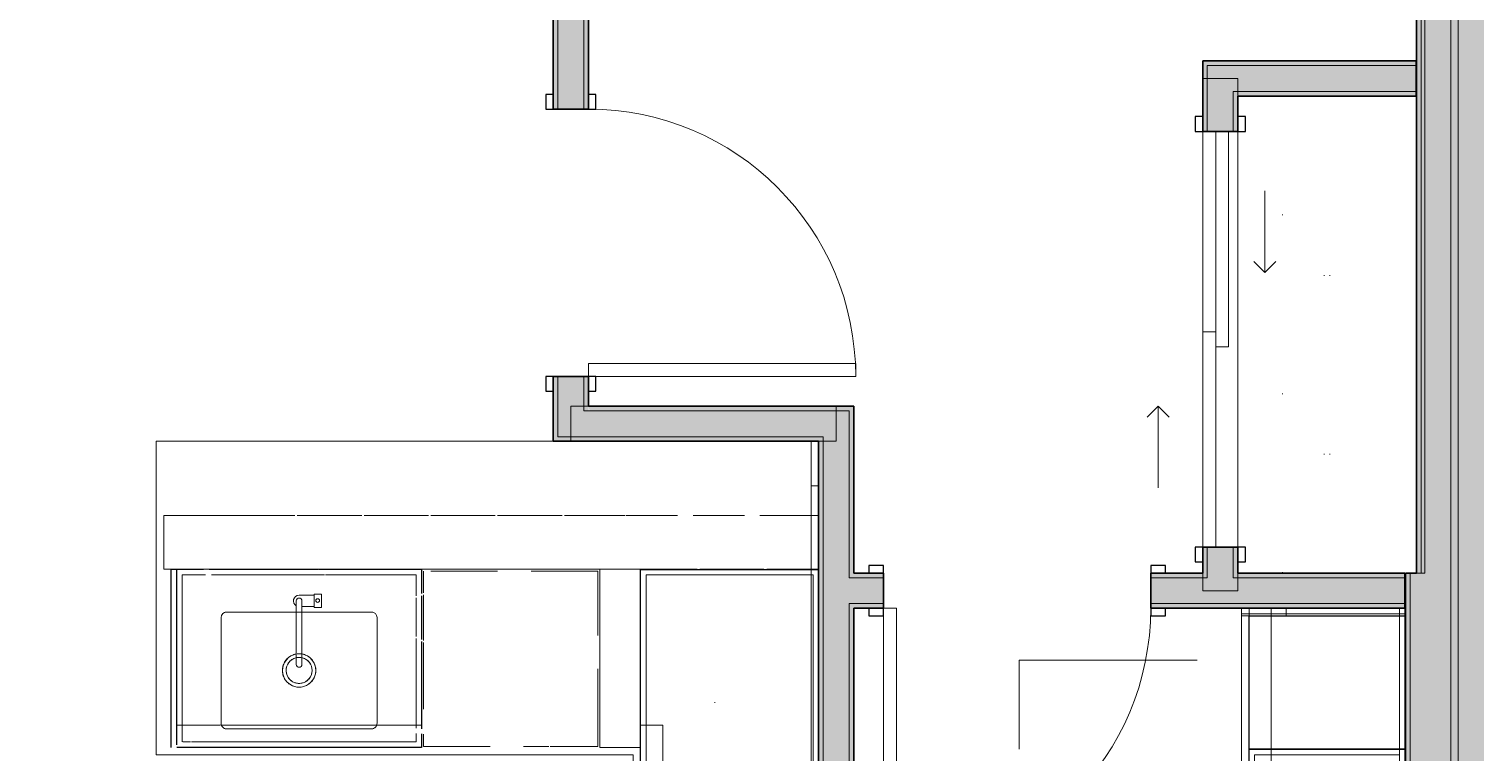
# Model space of a CAD drawing. Header units: inches. Extents: x 6 to 8416, y -388 to 6104.
# Drawn here: x 6729.9 to 6924.8, y 1674.6 to 1772 of the extents above; entities that cross this region are included whole.
import ezdxf

# ---------------------------------------------------------------- set-up
doc = ezdxf.new("R2010")
doc.units = ezdxf.units.IN
doc.header["$MEASUREMENT"] = 0
for name, pattern in [('Dash 1_16_', [48, 24, -24]), ('Dot 1_16_', [24, 0, -24]), ('Hidden 1_16_', [36, 24, -12]), ('Hidden 1_8_', [9, 6, -3]), ('Hidden 3_16_', [13.5, 9, -4.5])]:
    doc.linetypes.add(name, pattern=pattern)
for name, color, linetype, lineweight in [('A-DOOR', 31, 'Continuous', 18), ('A-DOOR-FRAM', 31, 'Continuous', 25), ('A-GENM', 13, 'Continuous', 18), ('A-ROOM', 32, 'Continuous', 13), ('A-WALL', 113, 'Continuous', 25), ('A-WALL-PATT', 111, 'Continuous', 35), ('I-WALL', 2, 'Continuous', 25), ('P-SANR-FIXT', 6, 'Continuous', 18), ('Q-CASE', 31, 'Continuous', 18), ('Q-SPCQ', 91, 'Continuous', 18), ('Q-SPCQ-HDLN', 91, 'Hidden 3_16_', 9)]:
    doc.layers.add(name, color=color, linetype=linetype, lineweight=lineweight)

# ---------------------------------------------------------------- blocks, each defined once
blk = doc.blocks.new('GM BA Vanity-Single - Single Door _ Drawer-Lav Cab _ Apron-ICC ADA-AM - 18_ Drawer_24_ Lav Cab - Parallel-1978861-LEVEL 3 - PLAN Copy 1 Copy 1')
at = {"layer": 'A-GENM'}
for p, q in [((0.75, 0), (0, 0)), ((0, 0), (0, -16)), ((0, -0.75), (0, 0)), ((0, 0), (0.75, 0)), ((43.25, 0), (0, 0)), ((0, 0), (0, -0.75)), ((0, -0.75), (0, 0)), ((0, 0), (0.75, 0)), ((0.75, 0), (0, 0)), ((0, 0), (0, -0.75)), ((0, 0), (0.75, 0)), ((0, -0.75), (0, 0)), ((0, -16), (0, -0.75)), ((0, -0.75), (43.25, -0.75)), ((0.75, -0.75), (0, -0.75)), ((0, -0.75), (0, -16)), ((0, -16), (0, -0.75)), ((0.75, -16), (0.75, 0)), ((0.75, 0), (0.75, -0.75)), ((0.75, 0), (43.25, 0)), ((43.25, 0), (0.75, 0)), ((0.75, 0), (43.25, 0)), ((0.75, -0.75), (0.75, -16)), ((43.25, -0.75), (0.75, -0.75)), ((43.25, -0.75), (43.25, 0)), ((43.25, 0), (43.25, -0.75)), ((43.25, -0.75), (43.25, 0)), ((43.25, 0), (43.25, -0.75)), ((43.25, -22), (43.25, -0.75)), ((43.25, -0.75), (43.25, -1.65)), ((43.25, -2.6), (43.25, -22)), ((21.78, -4.81), (30.25, -4.81)), ((21.78, -19), (21.78, -4.81)), ((30.25, -4.81), (21.78, -4.81)), ((21.78, -4.81), (21.78, -19)), ((30.25, -4.81), (30.47, -4.81)), ((30.47, -4.81), (30.25, -4.81)), ((30.47, -4.81), (30.89, -4.81)), ((30.89, -4.81), (30.47, -4.81)), ((31.03, -4.81), (31.5, -4.81)), ((31.5, -4.81), (31.03, -4.81)), ((31.5, -4.81), (31.75, -4.81)), ((31.75, -4.81), (31.5, -4.81)), ((31.75, -4.81), (40.22, -4.81)), ((40.22, -4.81), (31.75, -4.81)), ((40.22, -4.81), (40.22, -19)), ((40.22, -19), (40.22, -4.81)), ((0, -16), (0, -22)), ((0, -22), (0, -16)), ((0, -16), (0, -22)), ((0, -22), (0, -16)), ((0.75, -22), (0.75, -16)), ((0.75, -16), (0.75, -22)), ((40.22, -19), (21.78, -19)), ((21.78, -19), (40.22, -19)), ((0, -22), (0.75, -22)), ((0.75, -22), (0, -22)), ((0, -22), (0.75, -22)), ((0.75, -22), (0, -22)), ((0.75, -22), (1, -22)), ((1, -22), (0.75, -22)), ((1, -22), (43.25, -22)), ((43.25, -22), (1, -22))]:
    blk.add_line(p, q, dxfattribs=at)
blk = doc.blocks.new('GM Outlet Zone-AM - GM Outlet Zone-AM-V570-LEVEL 3 - PLAN Copy 1 Copy 1')
at = {"layer": 'A-GENM', "linetype": 'Dash 1_16_', "lineweight": 9}
for p, q in [((-3, 0), (3, 0)), ((3, 0), (-3, 0)), ((-3, -0.75), (-3, 0)), ((-3, 0), (-3, -1)), ((-3, -1), (-3, -0.75)), ((-3, -1), (3, -1)), ((3, -1), (-3, -1)), ((3, 0), (3, -0.75)), ((3, 0), (3, -1)), ((3, -0.75), (3, -1))]:
    blk.add_line(p, q, dxfattribs=at)
blk = doc.blocks.new('CW BA Var LW - Double Doors _ Apron - AM - W x H x 21_ D - 5 1_2_ Apron-2223298-LEVEL 3 - PLAN Copy 1 Copy 1')
at = {"layer": 'Q-CASE', "lineweight": 9}
for p, q in [((-5.26, 0), (-5.26, -0.75)), ((-5.26, -0.75), (-5.26, 0)), ((-5.26, 0), (18.74, 0)), ((18.74, 0), (-5.26, 0)), ((-5.26, 0), (-5.26, -0.75)), ((-5.26, -0.75), (-5.26, 0)), ((-5.26, 0), (18.74, 0)), ((18.74, 0), (-5.26, 0)), ((-5.26, -0.75), (-5.26, -21)), ((-5.26, -21), (-5.26, -0.75)), ((-5.26, -0.75), (-5.26, -18)), ((-5.26, -18), (-5.26, -0.75)), ((-4.51, -0.75), (17.99, -0.75)), ((-4.51, -20.25), (-4.51, -0.75)), ((17.99, -0.75), (-4.51, -0.75)), ((-4.51, -0.75), (-4.51, -20.25)), ((17.99, -0.75), (17.99, -20.25)), ((17.99, -20.25), (17.99, -0.75)), ((18.74, -0.06), (18.74, -0.75)), ((18.74, -0.75), (18.74, -0.06)), ((18.74, -0.06), (18.74, -0.75)), ((18.74, -0.75), (18.74, -0.06)), ((18.74, -0.75), (18.74, -1.65)), ((18.74, -1.56), (18.74, -0.75)), ((18.74, -0.75), (18.74, -1.56)), ((18.74, -1.56), (18.74, -0.75)), ((18.74, -2.6), (18.74, -21)), ((18.74, -21), (18.74, -2.69)), ((18.74, -2.69), (18.74, -18)), ((18.74, -18), (18.74, -2.69)), ((-2.71, -18), (-5.15, -18)), ((-2.71, -18), (-5.15, -18)), ((-2.48, -18), (-2.71, -18)), ((-2.48, -18), (-2.71, -18)), ((-2.25, -18), (-2.46, -18)), ((-2.25, -18), (-2.46, -18)), ((-1.57, -18), (-2.2, -18)), ((-1.57, -18), (-2.2, -18)), ((-0.47, -18), (-1.49, -18)), ((-0.47, -18), (-1.49, -18)), ((0.99, -18), (-0.37, -18)), ((0.99, -18), (-0.37, -18)), ((2.74, -18), (1.11, -18)), ((2.74, -18), (1.11, -18)), ((4.69, -18), (2.88, -18)), ((4.69, -18), (2.88, -18)), ((6.66, -18), (4.84, -18)), ((6.66, -18), (4.84, -18)), ((8.64, -18), (6.81, -18)), ((8.64, -18), (6.81, -18)), ((10.6, -18), (8.79, -18)), ((10.6, -18), (8.79, -18)), ((12.36, -18), (10.74, -18)), ((12.36, -18), (10.74, -18)), ((13.84, -18), (12.49, -18)), ((13.84, -18), (12.49, -18)), ((14.97, -18), (13.95, -18)), ((14.97, -18), (13.95, -18)), ((15.68, -18), (15.04, -18)), ((15.68, -18), (15.04, -18)), ((15.94, -18), (15.73, -18)), ((15.94, -18), (15.73, -18)), ((16.18, -18), (15.96, -18)), ((16.18, -18), (15.96, -18)), ((18.63, -18), (16.18, -18)), ((18.63, -18), (16.18, -18)), ((18.74, -21), (18.74, -18)), ((18.74, -21), (-5.26, -21)), ((18.74, -21), (-5.26, -21)), ((-5.26, -21), (18.74, -21)), ((17.99, -20.25), (-4.51, -20.25)), ((-4.51, -20.25), (17.99, -20.25))]:
    blk.add_line(p, q, dxfattribs=at)
at = {"layer": 'Q-CASE', "lineweight": 25}
for p, q in [((-5.26, -0.75), (-5.26, 0)), ((-5.26, 0), (18.74, 0)), ((-5.26, -21), (-5.26, -0.75)), ((18.74, -0.06), (18.74, -0.75)), ((18.74, -0.75), (18.74, -1.65)), ((18.74, -2.6), (18.74, -21)), ((18.74, -21), (-5.26, -21))]:
    blk.add_line(p, q, dxfattribs=at)
blk = doc.blocks.new('CW Var Filler - Toe Kick - AM - W x H x 21_ D-5699570-LEVEL 3 - PLAN Copy 1 Copy 1')
at = {"layer": 'Q-CASE', "lineweight": 9}
for p, q in [((18.49, -18), (19.24, -18)), ((19.24, -18), (19.49, -18)), ((18.49, -21), (19.24, -21)), ((18.49, -21), (19.24, -21)), ((19.24, -21), (19.49, -21)), ((19.24, -21), (19.49, -21))]:
    blk.add_line(p, q, dxfattribs=at)
blk = doc.blocks.new('CW BA Var LW - Single Door _ Drawer - AM - W x H x 21_ D - 5 1_2_ Top Drawer-2223656-LEVEL 3 - PLAN Copy 1 Copy 1')
at = {"layer": 'Q-CASE', "lineweight": 9}
for p, q in [((0.74, 0), (0.74, -0.75)), ((0.74, -0.75), (0.74, 0)), ((0.74, 0), (18.74, 0)), ((18.74, 0), (0.74, 0)), ((18.74, 0), (18.74, -0.75)), ((18.74, -0.75), (18.74, 0)), ((0.74, 0), (0.74, -0.75)), ((0.74, -0.75), (0.74, 0)), ((0.74, 0), (18.74, 0)), ((18.74, 0), (0.74, 0)), ((0.74, -0.75), (0.74, -16)), ((0.74, -16), (0.74, -0.75)), ((0.74, -0.75), (0.74, -16)), ((0.74, -16), (0.74, -0.75)), ((18.74, 0), (18.74, -0.75)), ((18.74, -0.75), (18.74, 0)), ((18.74, -0.75), (18.74, -18)), ((18.74, -18), (18.74, -0.75)), ((18.74, -0.75), (18.74, -21)), ((18.74, -21), (18.74, -0.75)), ((0.74, -16), (0.74, -18)), ((0.74, -18), (0.74, -16)), ((0.74, -16), (0.74, -21)), ((0.74, -21), (0.74, -16)), ((18.74, -18), (0.74, -18)), ((18.74, -18), (0.74, -18)), ((18.74, -21), (0.74, -21)), ((18.74, -21), (0.74, -21)), ((0.74, -21), (18.74, -21))]:
    blk.add_line(p, q, dxfattribs=at)
at = {"layer": 'Q-CASE', "lineweight": 25}
for p, q in [((0.74, -0.75), (0.74, 0)), ((0.74, 0), (18.74, 0)), ((0.74, -16), (0.74, -0.75)), ((18.74, 0), (18.74, -0.75)), ((18.74, -0.75), (18.74, -21)), ((0.74, -21), (0.74, -16)), ((18.74, -21), (0.74, -21))]:
    blk.add_line(p, q, dxfattribs=at)
blk = doc.blocks.new('z Nested-Clearance-Plumbing-AM - Clearance-2223332-LEVEL 3 - PLAN Copy 1 Copy 1')
at = {"layer": 'A-GENM', "linetype": 'Hidden 1_16_', "lineweight": 9}
for p, q in [((-15, -48), (-15, 0)), ((-15, 0), (15, 0)), ((15, 0), (15, -48)), ((15, -48), (-15, -48))]:
    blk.add_line(p, q, dxfattribs=at)
blk = doc.blocks.new('Unit-Single-Flush-ICC ADA-AM - 36_ x 84_-NR _U-BA _ BATH_-6493405-LEVEL 3 - PLAN Copy 1 Copy 1')
at = {"layer": 'A-DOOR'}
for p, q in [((16.25, 38.38), (18, 38.38)), ((16.25, 2.37), (16.25, 38.38)), ((18, 2.37), (18, 38.38)), ((16.25, 2.37), (18, 2.37))]:
    blk.add_line(p, q, dxfattribs=at)
at = {"layer": 'A-DOOR', "lineweight": 9}
blk.add_arc((18, 2.37), 36, 90, 180, dxfattribs=at)
at = {"layer": 'A-DOOR-FRAM'}
for p, q in [((-18, 3.37), (-20, 3.37)), ((-20, 3.37), (-20, 2.37)), ((-20, 2.37), (-18, 2.37)), ((-18, 2.37), (-18, 3.37)), ((20, 3.37), (18, 3.37)), ((18, 3.37), (18, 2.37)), ((18, 2.37), (20, 2.37)), ((20, 2.37), (20, 3.37)), ((-18, -2.38), (-20, -2.38)), ((-20, -2.38), (-20, -3.38)), ((-20, -3.38), (-18, -3.38)), ((-18, -3.38), (-18, -2.38)), ((20, -2.38), (18, -2.38)), ((18, -2.38), (18, -3.38)), ((18, -3.38), (20, -3.38)), ((20, -3.38), (20, -2.38))]:
    blk.add_line(p, q, dxfattribs=at)
at = {"layer": 'A-DOOR-FRAM', "lineweight": 18}
for p, q in [((-18, 3.37), (-20, 3.37)), ((-20, 3.37), (-20, 2.37)), ((-20, 2.37), (-18, 2.37)), ((-18, 3.37), (-18, 2.37)), ((20, 3.37), (18, 3.37)), ((18, 3.37), (18, 2.37)), ((18, 2.37), (20, 2.37)), ((20, 3.37), (20, 2.37)), ((-20, -3.38), (-20, -2.38)), ((-18, -2.38), (-20, -2.38)), ((-20, -3.38), (-18, -3.38)), ((-18, -3.38), (-18, -2.38)), ((18, -3.38), (18, -2.38)), ((20, -2.38), (18, -2.38)), ((18, -3.38), (20, -3.38)), ((20, -3.38), (20, -2.38))]:
    blk.add_line(p, q, dxfattribs=at)
blk = doc.blocks.new('GM KT - Type B_U1 - AM - Non-Recessed at Panel-5098615-LEVEL 3 - PLAN Copy 1 Copy 1')
at = {"layer": 'A-GENM', "lineweight": 9}
for p, q in [((-134.25, 0), (-140.25, 0)), ((-140.25, 0), (-140.25, -1)), ((-140.25, 0), (-134.25, 0)), ((-140.25, -1), (-140.25, 0)), ((-134.25, 0), (-140.25, 0)), ((-140.25, 0), (-134.25, 0)), ((-140.25, 0), (-140.25, -1)), ((-140.25, 0), (-140.25, -1)), ((-140.25, -1), (-140.25, -30.87)), ((-140.25, -30.87), (-140.25, -1)), ((-134.25, -1), (-140.25, -1)), ((-140.25, -1), (-134.25, -1)), ((-81, 0), (-134.25, 0)), ((-134.25, 0), (-81, 0)), ((-51, 0), (-134.25, 0)), ((-134.25, 0), (-51, 0)), ((-51, -1), (-134.25, -1)), ((-134.25, -1), (-51, -1)), ((-81, -1), (-81, 0)), ((-81, 0), (-81, -1)), ((-81, -25), (-81, -1)), ((-81, -1), (-81, -25)), ((-1, 0), (-51, 0)), ((-51, 0), (-51, -1)), ((-51, -1), (-51, 0)), ((-51, 0), (-1, 0)), ((-1, 0), (-51, 0)), ((-51, 0), (-0.12, 0)), ((-51, -1), (-51, -5.13)), ((-51, -5.13), (-51, -1)), ((-0.12, -1), (-51, -1)), ((-51, -1), (-1, -1)), ((-0.12, 0), (-1, 0)), ((-1, 0), (-0.12, 0)), ((-0.12, 0), (-1, 0)), ((-1, -5.13), (-1, 0)), ((-1, 0), (-1, -1)), ((-1, 0), (-0.12, 0)), ((-1, 0), (-0.12, 0)), ((-1, -1), (-0.12, -1)), ((-1, -1), (-1, -5.13)), ((0, -1), (0, 0)), ((0, 0), (0, -1)), ((0, 0), (0, -1)), ((0, -1), (0, 0)), ((0, -55.5), (0, -1)), ((0, -1), (0, -55.5)), ((0, -55.5), (0, -1)), ((-51, -5.13), (-51, -6.13)), ((-51, -6.13), (-51, -5.13)), ((-1, -6.13), (-1, -5.13)), ((-1, -5.13), (-1, -6.13)), ((-51, -6.13), (-51, -25)), ((-51, -25), (-51, -6.13)), ((-1, -55.5), (-1, -6.13)), ((-1, -6.13), (-1, -55.5)), ((-98, -89.25), (-98, -25)), ((-98, -25), (-81, -25)), ((-81, -25), (-98, -25)), ((-98, -25), (-98, -89.25)), ((-51, -25), (-25, -25)), ((-25, -25), (-51, -25)), ((-25, -25), (-25, -55.5)), ((-25, -55.5), (-25, -25)), ((-140.25, -31), (-140.25, -35.75)), ((-140.25, -35.75), (-140.25, -31)), ((-140.25, -35.75), (-140.25, -89.25)), ((-140.25, -89.25), (-140.25, -35.75)), ((-25, -55.5), (-1, -55.5)), ((-1, -55.5), (-25, -55.5)), ((-1, -55.5), (0, -55.5)), ((0, -55.5), (-1, -55.5)), ((0, -55.5), (-1, -55.5)), ((-1, -55.5), (0, -55.5)), ((-117.25, -69.62), (-117.25, -60.25)), ((-117.25, -60.25), (-117.25, -69.62)), ((-116.5, -59.5), (-102.25, -59.5)), ((-102.25, -59.5), (-116.5, -59.5)), ((-101.5, -60.25), (-101.5, -79.75)), ((-101.5, -79.75), (-101.5, -60.25)), ((-117.25, -70.38), (-117.25, -69.69)), ((-117.25, -69.69), (-117.25, -70.38)), ((-117.25, -79.75), (-117.25, -70.38)), ((-117.25, -70.38), (-117.25, -79.75)), ((-102.25, -80.5), (-116.5, -80.5)), ((-116.5, -80.5), (-102.25, -80.5)), ((-140.25, -89.25), (-98, -89.25)), ((-98, -89.25), (-140.25, -89.25))]:
    blk.add_line(p, q, dxfattribs=at)
at = {"layer": 'A-GENM', "linetype": 'Hidden 1_8_', "lineweight": 9}
for p, q in [((-123, 0), (-130.25, 0)), ((-130.25, 0), (-130.25, -1)), ((-130.25, -1), (-130.25, 0)), ((-130.25, 0), (-123, 0)), ((-130.25, 0), (-123, 0)), ((-130.25, -88.25), (-130.25, 0)), ((-130.25, -1), (-130.25, -25.92)), ((-130.25, -25.92), (-130.25, -1)), ((-123, -1), (-123, 0)), ((-123, 0), (-123, -1)), ((-123, 0), (-123, -88.25)), ((-123, -67.38), (-123, -1)), ((-123, -1), (-123, -24)), ((-123, -24), (-123, -29.5)), ((-130.25, -26.08), (-130.25, -76.57)), ((-130.25, -76.57), (-130.25, -26.08)), ((-123, -29.5), (-123, -53.5)), ((-123, -53.5), (-123, -67.38)), ((-123, -82.13), (-123, -67.5)), ((-123, -67.5), (-123, -82.13)), ((-130.25, -76.64), (-130.25, -85.12)), ((-130.25, -85.12), (-130.25, -76.64)), ((-123, -88.25), (-123, -82.89)), ((-123, -82.89), (-123, -86.5)), ((-130.25, -85.57), (-130.25, -88.25)), ((-130.25, -88.25), (-130.25, -85.57)), ((-123, -86.5), (-123, -87.25)), ((-123, -87.25), (-123, -88.25)), ((-130.25, -88.25), (-123, -88.25)), ((-123, -88.25), (-130.25, -88.25)), ((-123, -88.25), (-130.25, -88.25))]:
    blk.add_line(p, q, dxfattribs=at)
at = {"layer": 'A-GENM'}
for p, q in [((-51, -1), (-51, 0)), ((-51, 0), (-1, 0)), ((-0.12, 0), (-51, 0)), ((-51, 0), (-51, -5.13)), ((-51, -6.13), (-51, 0)), ((-51, 0), (-0.12, 0)), ((-0.12, 0), (-51, 0)), ((-51, 0), (-51, -6.13)), ((-51, -5.13), (-51, -1)), ((-1, 0), (-0.12, 0)), ((-0.12, 0), (-0.12, -1)), ((-0.12, -5.13), (-0.12, 0)), ((-0.12, 0), (-0.12, -6.13)), ((-0.12, -6.13), (-0.12, 0)), ((-0.12, -1), (-0.12, -5.13)), ((-1, -5.13), (-51, -5.13)), ((-51, -5.13), (-0.12, -5.13)), ((-0.12, -5.13), (-1, -5.13)), ((-0.12, -6.13), (-51, -6.13)), ((-51, -6.13), (-0.12, -6.13))]:
    blk.add_line(p, q, dxfattribs=at)
at = {"layer": 'A-GENM', "lineweight": 9}
for centre, start, end in [((-116.5, -60.25), 90, 180), ((-116.5, -60.25), 165, 180), ((-116.5, -60.25), 150, 165), ((-116.5, -60.25), 135, 150), ((-116.5, -60.25), 120, 135), ((-116.5, -60.25), 105, 120), ((-116.5, -60.25), 90, 105), ((-102.25, -60.25), 360, 90), ((-102.25, -60.25), 75, 90), ((-102.25, -60.25), 60, 75), ((-102.25, -60.25), 45, 60), ((-102.25, -60.25), 30, 45), ((-102.25, -60.25), 15, 30), ((-102.25, -60.25), 360, 15), ((-116.5, -79.75), 180, 270), ((-116.5, -79.75), 180, 195), ((-102.25, -79.75), 270, 0), ((-102.25, -79.75), 345, 0), ((-116.5, -79.75), 195, 210), ((-116.5, -79.75), 210, 225), ((-116.5, -79.75), 225, 240), ((-116.5, -79.75), 240, 255), ((-116.5, -79.75), 255, 270), ((-102.25, -79.75), 270, 285), ((-102.25, -79.75), 285, 300), ((-102.25, -79.75), 300, 315), ((-102.25, -79.75), 315, 330), ((-102.25, -79.75), 330, 345)]:
    blk.add_arc(centre, 0.75, start, end, dxfattribs=at)
blk = doc.blocks.new('Unit-Single-Flush-ICC ADA-AM - 36_ x 84_-NR _U-BE _ BED_-6493364-LEVEL 3 - PLAN Copy 1 Copy 1')
at = {"layer": 'A-DOOR'}
for p, q in [((16.25, 38.38), (18, 38.38)), ((16.25, 2.37), (16.25, 38.38)), ((18, 2.37), (18, 38.38)), ((16.25, 2.37), (18, 2.37))]:
    blk.add_line(p, q, dxfattribs=at)
at = {"layer": 'A-DOOR', "lineweight": 9}
blk.add_arc((18, 2.37), 36, 90, 180, dxfattribs=at)
at = {"layer": 'A-DOOR-FRAM'}
for p, q in [((-18, 3.37), (-20, 3.37)), ((-20, 3.37), (-20, 2.37)), ((-20, 2.37), (-18, 2.37)), ((-18, 2.37), (-18, 3.37)), ((20, 3.37), (18, 3.37)), ((18, 3.37), (18, 2.37)), ((18, 2.37), (20, 2.37)), ((20, 2.37), (20, 3.37)), ((-18, -2.38), (-20, -2.38)), ((-20, -2.38), (-20, -3.38)), ((-20, -3.38), (-18, -3.38)), ((-18, -3.38), (-18, -2.38)), ((20, -2.38), (18, -2.38)), ((18, -2.38), (18, -3.38)), ((18, -3.38), (20, -3.38)), ((20, -3.38), (20, -2.38))]:
    blk.add_line(p, q, dxfattribs=at)
at = {"layer": 'A-DOOR-FRAM', "lineweight": 18}
for p, q in [((-18, 3.37), (-20, 3.37)), ((-20, 3.37), (-20, 2.37)), ((-20, 2.37), (-18, 2.37)), ((-18, 3.37), (-18, 2.37)), ((20, 3.37), (18, 3.37)), ((18, 3.37), (18, 2.37)), ((18, 2.37), (20, 2.37)), ((20, 3.37), (20, 2.37)), ((-20, -3.38), (-20, -2.38)), ((-18, -2.38), (-20, -2.38)), ((-20, -3.38), (-18, -3.38)), ((-18, -3.38), (-18, -2.38)), ((18, -3.38), (18, -2.38)), ((20, -2.38), (18, -2.38)), ((18, -3.38), (20, -3.38)), ((20, -3.38), (20, -2.38))]:
    blk.add_line(p, q, dxfattribs=at)
blk = doc.blocks.new('CW Closet Shelf-AM - CW Closet Shelf-AM-5011192-LEVEL 3 - PLAN Copy 1 Copy 1')
at = {"layer": 'Q-CASE', "linetype": 'Dot 1_16_', "lineweight": 9}
for p, q in [((-31.39, -42), (-31.39, -24)), ((-31.39, -24), (32.86, -24)), ((32.86, -24), (32.86, -42)), ((-31.39, -35.62), (32.86, -35.62)), ((-31.39, -36.37), (32.86, -36.37)), ((32.86, -42), (-31.39, -42))]:
    blk.add_line(p, q, dxfattribs=at)
blk = doc.blocks.new('Unit-Double-Sliding-Flush-ICC ADA-AM - 56_ x 84_-FG-NR __U-S2 _ SLIDING CLOSET_-5466156-LEVEL 3 - PLAN Copy 1 Copy 1')
at = {"layer": 'A-DOOR', "lineweight": 9}
for p, q in [((-10.5, 14.875), (-9, 13.375)), ((-20, 13.375), (-9, 13.375)), ((-9, 13.375), (-10.5, 11.875)), ((1, 7.375), (-28, 7.375)), ((-28, 7.375), (-28, 5.625)), ((1, 7.375), (1, 5.625)), ((-28, 5.625), (-1, 5.625)), ((-1, 5.625), (1, 5.625)), ((1, 5.625), (-1, 5.625)), ((-1, 3.875), (-1, 5.625)), ((28, 5.625), (1, 5.625)), ((28, 3.875), (28, 5.625)), ((-1, 3.875), (28, 3.875)), ((9, -1), (10.5, 0.5)), ((10.5, -2.5), (9, -1)), ((20, -1), (9, -1))]:
    blk.add_line(p, q, dxfattribs=at)
at = {"layer": 'A-DOOR'}
for p, q in [((1, 7.375), (-28, 7.375)), ((-28, 7.375), (-28, 5.625)), ((1, 5.625), (1, 7.375)), ((-28, 5.625), (1, 5.625)), ((28, 5.625), (-1, 5.625)), ((-1, 5.625), (-1, 3.875)), ((28, 3.875), (28, 5.625)), ((-1, 3.875), (28, 3.875))]:
    blk.add_line(p, q, dxfattribs=at)
at = {"layer": 'A-DOOR-FRAM'}
for p, q in [((-28, 8.375), (-30, 8.375)), ((-30, 8.375), (-30, 7.375)), ((-28, 7.375), (-28, 8.375)), ((30, 8.375), (28, 8.375)), ((28, 8.375), (28, 7.375)), ((30, 7.375), (30, 8.375)), ((-30, 7.375), (-28, 7.375)), ((28, 7.375), (30, 7.375)), ((-28, 2.625), (-30, 2.625)), ((-30, 2.625), (-30, 1.625)), ((-28, 1.625), (-28, 2.625)), ((30, 2.625), (28, 2.625)), ((28, 2.625), (28, 1.625)), ((30, 1.625), (30, 2.625)), ((-30, 1.625), (-28, 1.625)), ((28, 1.625), (30, 1.625))]:
    blk.add_line(p, q, dxfattribs=at)
at = {"layer": 'A-DOOR-FRAM', "lineweight": 18}
for p, q in [((-28, 8.375), (-30, 8.375)), ((-30, 8.375), (-30, 7.375)), ((-28, 8.375), (-28, 7.375)), ((30, 8.375), (28, 8.375)), ((28, 8.375), (28, 7.375)), ((30, 8.375), (30, 7.375)), ((-30, 7.375), (-28, 7.375)), ((28, 7.375), (30, 7.375)), ((-28, 2.625), (-30, 2.625)), ((-30, 2.625), (-30, 1.625)), ((-28, 2.625), (-28, 1.625)), ((30, 2.625), (28, 2.625)), ((28, 2.625), (28, 1.625)), ((30, 2.625), (30, 1.625)), ((-30, 1.625), (-28, 1.625)), ((28, 1.625), (30, 1.625))]:
    blk.add_line(p, q, dxfattribs=at)
blk = doc.blocks.new('CW - LW - Filler - Toe Kick - AM - 5 1_2_ W x 24_ D x H-5107542-LEVEL 3 - PLAN Copy 1 Copy 1')
at = {"layer": 'Q-CASE', "lineweight": 9}
for p, q in [((16.24, 0), (16.24, -22.55)), ((16.24, -22.55), (16.24, 0)), ((16.24, 0), (21.74, 0)), ((21.74, 0), (16.24, 0)), ((16.24, 0), (21.74, 0)), ((21.74, 0), (21.74, -24)), ((21.74, -24), (21.74, 0)), ((16.24, -22.59), (16.24, -24)), ((16.24, -24), (16.24, -22.59)), ((16.24, -24), (18.87, -24)), ((18.87, -24), (16.24, -24)), ((16.24, -24), (18.88, -24)), ((16.24, -24), (18.88, -24)), ((18.9, -24), (21.74, -24)), ((21.74, -24), (18.9, -24)), ((18.91, -24), (21.74, -24)), ((18.91, -24), (21.74, -24))]:
    blk.add_line(p, q, dxfattribs=at)
blk = doc.blocks.new('CW - LW - Double Doors _ Apron - AM - 33_ W x 24_ D x H - 6_ Apron-V646-LEVEL 3 - PLAN Copy 1 Copy 1')
at = {"layer": 'Q-CASE', "lineweight": 9}
for p, q in [((-15.76, 0), (-15.76, -21)), ((-15.76, -21), (-15.76, 0)), ((-15.76, 0), (-12.16, 0)), ((-12.16, 0), (-15.76, 0)), ((-11.39, 0), (3.24, 0)), ((3.24, 0), (-11.39, 0)), ((3.36, 0), (17.24, 0)), ((17.24, 0), (3.36, 0)), ((17.24, 0), (17.24, -3.26)), ((17.24, -3.26), (17.24, 0)), ((-15.76, 0), (-15.76, -23.66)), ((-15.76, -23.66), (-15.76, 0)), ((-15.76, 0), (-12.16, 0)), ((-12.16, 0), (-15.76, 0)), ((-15.01, -0.75), (-11.88, -0.75)), ((-15.01, -23.25), (-15.01, -0.75)), ((-11.88, -0.75), (-15.01, -0.75)), ((-15.01, -0.75), (-15.01, -23.25)), ((-11.39, 0), (3.24, 0)), ((3.24, 0), (-11.39, 0)), ((-11.08, -0.75), (4.18, -0.75)), ((4.18, -0.75), (-11.08, -0.75)), ((3.36, 0), (17.24, 0)), ((17.24, 0), (3.36, 0)), ((4.31, -0.75), (16.49, -0.75)), ((16.49, -0.75), (4.31, -0.75)), ((16.49, -0.75), (16.49, -3.55)), ((16.49, -3.55), (16.49, -0.75)), ((17.24, 0), (17.24, -3.26)), ((17.24, -3.26), (17.24, 0)), ((16.49, -3.84), (16.49, -9.04)), ((16.49, -9.04), (16.49, -3.84)), ((17.24, -3.55), (17.24, -9.45)), ((17.24, -9.45), (17.24, -3.55)), ((17.24, -3.55), (17.24, -9.45)), ((17.24, -9.45), (17.24, -3.55)), ((16.49, -9.32), (16.49, -21.4)), ((16.49, -21.4), (16.49, -9.32)), ((17.24, -9.72), (17.24, -21.49)), ((17.24, -21.49), (17.24, -9.72)), ((17.24, -9.72), (17.24, -21)), ((17.24, -21), (17.24, -9.72)), ((-9.86, -21), (-15.67, -21)), ((-9.86, -21), (-15.67, -21)), ((11.19, -21), (-9.71, -21)), ((11.19, -21), (-9.71, -21)), ((17.14, -21), (11.19, -21)), ((17.14, -21), (11.19, -21)), ((-13.89, -23.25), (-14.91, -23.25)), ((-14.91, -23.25), (-13.89, -23.25)), ((16.49, -23.25), (-13.76, -23.25)), ((-13.76, -23.25), (16.49, -23.25)), ((16.49, -22.1), (16.49, -23.25)), ((16.49, -23.25), (16.49, -22.1)), ((17.24, -22.17), (17.24, -24)), ((17.24, -24), (17.24, -22.17)), ((17.24, -24), (-15.76, -24)), ((17.24, -24), (-15.76, -24)), ((-15.76, -24), (17.24, -24))]:
    blk.add_line(p, q, dxfattribs=at)
at = {"layer": 'Q-CASE', "lineweight": 25}
for p, q in [((-15.76, -23.66), (-15.76, 0)), ((-15.76, 0), (-12.16, 0)), ((-11.39, 0), (3.24, 0)), ((3.36, 0), (17.24, 0)), ((17.24, 0), (17.24, -3.26)), ((17.24, -3.55), (17.24, -9.45)), ((17.24, -9.72), (17.24, -21.49)), ((17.24, -22.17), (17.24, -24)), ((17.24, -24), (-15.76, -24))]:
    blk.add_line(p, q, dxfattribs=at)
blk = doc.blocks.new('CW - LW - Filler - AM - 0 3_4_ W x 24_ D x H-5107549-LEVEL 3 - PLAN Copy 1 Copy 1')
at = {"layer": 'Q-CASE', "lineweight": 9}
for p, q in [((18.61, 0), (18.61, -24)), ((18.61, -24), (18.61, 0)), ((18.61, 0), (19.36, 0)), ((19.36, 0), (18.61, 0)), ((18.61, -24), (18.61, 0)), ((18.61, 0), (19.36, 0)), ((19.36, 0), (19.36, -23.66)), ((19.36, -21), (19.36, 0)), ((19.36, 0), (19.36, -21)), ((19.36, -23.66), (19.36, -21)), ((19.36, -21), (19.36, -23.66))]:
    blk.add_line(p, q, dxfattribs=at)
at = {"layer": 'Q-CASE', "lineweight": 25}
for p, q in [((18.61, -24), (18.61, 0)), ((18.61, 0), (19.36, 0)), ((19.36, 0), (19.36, -23.66))]:
    blk.add_line(p, q, dxfattribs=at)
blk = doc.blocks.new('PL KT Sink-Single Bowl-Unit-AM - Under Mnt_ Cntr_Cntr_ 21_ L x 15 3_4_ W x 7 1_2_ D-V647-LEVEL 3 - PLAN Copy 1 Copy 1')
at = {"layer": 'P-SANR-FIXT', "lineweight": 9}
for radius, start, end in [(2.25, 99.683453, 180), (2.25, 120, 135), (2.25, 105, 120), (2.25, 99.683453, 105), (2.25, 90, 96.1813645), (2.25, 80.316547, 96.1813645), (2.25, 80.316547, 90), (2.25, 360, 80.316547), (2.25, 75, 80.316547), (2.25, 60, 75), (2.25, 45, 60), (2.25, 165, 180), (2.25, 180, 360), (2.25, 180, 195), (2.25, 150, 165), (2.25, 135, 150), (1.75, 105, 180), (1.75, 165, 180), (1.75, 180, 0), (1.75, 180, 195), (1.75, 150, 165), (1.75, 135, 150), (1.75, 120, 135), (1.75, 105, 120), (1.75, 90, 99.5645611), (1.75, 77.5498462, 99.5645611), (1.75, 77.5498462, 90), (1.75, 0, 75), (1.75, 60, 75), (1.75, 45, 60), (1.75, 30, 45), (1.75, 15, 30), (2.25, 30, 45), (1.75, 0, 15), (1.75, 345, 360), (2.25, 15, 30), (2.25, 0, 15), (2.25, 345, 360), (2.25, 195, 210), (2.25, 210, 225), (1.75, 195, 210), (2.25, 225, 240), (1.75, 210, 225), (1.75, 225, 240), (2.25, 240, 255), (1.75, 240, 255), (1.75, 255, 270), (1.75, 270, 285), (1.75, 285, 300), (2.25, 285, 300), (1.75, 300, 315), (2.25, 300, 315), (1.75, 315, 330), (1.75, 330, 345), (2.25, 315, 330), (2.25, 330, 345), (2.25, 255, 270), (2.25, 270, 285)]:
    blk.add_arc((0, -1.90625), radius, start, end, dxfattribs=at)
blk = doc.blocks.new('CW - LW - Blind Single Door _ Drawer -  AM - 15_ W x 24_ D x H - 6_ Top Drawer_ 3_ Gap-5107553-LEVEL 3 - PLAN Copy 1 Copy 1')
at = {"layer": 'Q-CASE', "lineweight": 9}
for p, q in [((-11.26, -1), (-11.26, 0)), ((-11.26, 0), (-11.26, -1)), ((-11.26, 0), (30.74, 0)), ((30.74, 0), (-11.26, 0)), ((30.74, -1), (30.74, 0)), ((30.74, 0), (30.74, -1)), ((-11.26, 0), (-11.26, -1)), ((-11.26, -1), (-11.26, 0)), ((-11.26, 0), (30.74, 0)), ((30.74, 0), (-11.26, 0)), ((-11.26, -1), (-11.26, -24)), ((-11.26, -24), (-11.26, -1)), ((-11.26, -24), (-11.26, -1)), ((-11.26, -1), (-11.26, -24)), ((-10.51, -0.75), (29.99, -0.75)), ((-10.51, -1), (-10.51, -0.75)), ((29.99, -0.75), (-10.51, -0.75)), ((-10.51, -0.75), (-10.51, -1)), ((-10.51, -23.25), (-10.51, -1)), ((-10.51, -1), (-10.51, -23.25)), ((29.99, -0.75), (29.99, -1)), ((29.99, -1), (29.99, -0.75)), ((29.99, -1.1), (29.99, -23.25)), ((29.99, -23.25), (29.99, -1.1)), ((30.74, 0), (30.74, -1)), ((30.74, -1), (30.74, 0)), ((30.74, -1), (30.74, -24)), ((30.74, -24), (30.74, -1)), ((30.74, -21), (30.74, -1)), ((30.74, -1), (30.74, -21)), ((9.74, -21), (9.74, -24)), ((9.74, -24), (9.74, -21)), ((9.74, -21), (30.64, -21)), ((30.64, -21), (9.74, -21)), ((29.99, -23.25), (-10.51, -23.25)), ((-10.51, -23.25), (29.99, -23.25)), ((12.74, -24), (-11.26, -24)), ((30.74, -24), (-11.26, -24)), ((9.74, -24), (-11.26, -24)), ((9.74, -24), (-11.26, -24)), ((9.74, -24), (12.74, -24)), ((30.74, -24), (12.74, -24)), ((12.74, -24), (30.74, -24))]:
    blk.add_line(p, q, dxfattribs=at)
at = {"layer": 'Q-CASE', "lineweight": 25}
for p, q in [((-11.26, -1), (-11.26, 0)), ((-11.26, 0), (30.74, 0)), ((-11.26, -24), (-11.26, -1)), ((30.74, 0), (30.74, -1)), ((30.74, -1), (30.74, -24)), ((30.74, -24), (-11.26, -24))]:
    blk.add_line(p, q, dxfattribs=at)
blk = doc.blocks.new('CW - UP - Double Doors - AM - 24_ W x 14_ D x H-2223753-LEVEL 3 - PLAN Copy 1 Copy 1')
at = {"layer": 'Q-CASE', "linetype": 'Dot 1_16_', "lineweight": 9}
for p, q in [((-5.26, 0), (18.74, 0)), ((18.74, -14), (-5.26, -14))]:
    blk.add_line(p, q, dxfattribs=at)
blk = doc.blocks.new('GM Outlet Zone-AM - GM Outlet Zone-AM-2223908-LEVEL 3 - PLAN Copy 1 Copy 1')
at = {"layer": 'A-GENM', "linetype": 'Dash 1_16_', "lineweight": 9}
for p, q in [((-3, 0), (3, 0)), ((3, 0), (-3, 0)), ((-3, -1), (-3, 0)), ((-3, 0), (-3, -1)), ((-3, -1), (3, -1)), ((3, -1), (-3, -1)), ((3, 0), (3, -1)), ((3, 0), (3, -1))]:
    blk.add_line(p, q, dxfattribs=at)
blk = doc.blocks.new('CW - UP - Single Door - AM - 18_ W x 14_ D x H-5107554-LEVEL 3 - PLAN Copy 1 Copy 1')
at = {"layer": 'Q-CASE', "linetype": 'Dot 1_16_', "lineweight": 9}
for p, q in [((0.74, -14), (0.74, 0)), ((0.74, 0), (18.74, 0)), ((18.74, -14), (0.74, -14))]:
    blk.add_line(p, q, dxfattribs=at)
blk = doc.blocks.new('z Nested-Dishwasher-AM - DW-V651-LEVEL 3 - PLAN Copy 1 Copy 1')
at = {"layer": 'Q-SPCQ-HDLN'}
for p, q in [((-5.31, 23.87), (-11.75, 23.87)), ((-11.75, 23.87), (-11.75, 22.45)), ((11.75, 23.87), (-5.17, 23.87)), ((11.75, 22.2), (11.75, 23.87)), ((-11.75, 22.41), (-11.75, 0.25)), ((11.75, 9.85), (11.75, 21.52)), ((11.75, 3.45), (11.75, 9.59)), ((11.75, 0.25), (11.75, 3.17)), ((-11.75, 0.25), (11.75, 0.25))]:
    blk.add_line(p, q, dxfattribs=at)
blk = doc.blocks.new('z Nested-Faucet-Gooseneck-AM - z Nested-Faucet-Gooseneck-AM-2223697-LEVEL 3 - PLAN Copy 1 Copy 1')
at = {"layer": 'P-SANR-FIXT', "lineweight": 9}
for p, q in [((2.05, 0.77), (0, 0.77)), ((3.02, 0.89), (2.05, 0.89)), ((2.05, 0.89), (2.05, 0.77)), ((2.05, 0.77), (2.05, -0.77)), ((3.02, -0.89), (3.02, 0.89)), ((-0.38, -0.67), (-0.38, 0)), ((-0.38, -0.67), (-0.38, -8.57)), ((0.38, -0.77), (0.38, 0)), ((0.38, -8.57), (0.38, -0.77)), ((0.38, -0.77), (2.05, -0.77)), ((2.05, -0.77), (2.05, -0.89)), ((2.05, -0.89), (3.02, -0.89))]:
    blk.add_line(p, q, dxfattribs=at)
blk.add_circle((2.5, 0.04), 0.25, dxfattribs=at)
for centre, radius, start, end in [((0, 0), 0.769, 90, 240.7181), ((0, 0), 0.376, 0, 180), ((0, -8.57), 0.376, 180, 360)]:
    blk.add_arc(centre, radius, start, end, dxfattribs=at)

msp = doc.modelspace()

# ---------------------------------------------------------------- hatches: boundary and pattern name
at = {"layer": 'A-WALL-PATT', "transparency": 33554560}
h = msp.add_hatch(color=10, dxfattribs=at)
h.paths.add_polyline_path([(6801.22783733, 1716.43577679), (6801.22783733, 1725.18577679), (6800.60283733, 1725.18577679), (6800.60283733, 1716.43577679)])
h.paths.add_polyline_path([(6800.60283733, 1761.18577679), (6801.22783733, 1761.18577679), (6801.22783733, 1861.31077679), (6800.60283733, 1861.31077679), (6800.60283733, 1826.92456081)])
at = {"layer": 'A-WALL-PATT', "lineweight": 25, "transparency": 33554560}
h = msp.add_hatch(color=10, dxfattribs=at)
h.paths.add_polyline_path([(6805.35283733, 1720.56077679), (6805.35283733, 1725.18577679), (6804.72783733, 1725.18577679), (6804.72783733, 1720.56077679)])
h.paths.add_polyline_path([(6805.35283733, 1761.18577679), (6805.35283733, 1861.31077679), (6804.72783733, 1861.31077679), (6804.72783733, 1761.18577679)])
at = {"layer": 'A-WALL-PATT'}
for points in [[(6917.54033733, 1734.18577679), (6917.54033733, 1861.31077679), (6916.91533733, 1861.31077679), (6916.91533733, 1734.18577679)], [(6918.04033733, 1734.18577679), (6918.04033733, 1861.31077679), (6917.54033733, 1861.31077679), (6917.54033733, 1734.18577679)], [(6917.54033733, 1698.68577679), (6917.54033733, 1734.18577679), (6916.91533733, 1734.18577679), (6916.91533733, 1698.68577679)], [(6918.04033733, 1698.68577679), (6918.04033733, 1734.18577679), (6917.54033733, 1734.18577679), (6917.54033733, 1698.68577679)], [(6915.41533733, 1576.18577679), (6916.04033733, 1576.18577679), (6916.04033733, 1698.68577679), (6915.41533733, 1698.68577679), (6915.41533733, 1590.74356081)]]:
    msp.add_hatch(color=10, dxfattribs=at).paths.add_polyline_path(points)
at = {"layer": 'A-WALL-PATT', "lineweight": 25, "transparency": 33554560}
for points in [[(6916.85283733, 1767.06077679), (6916.85283733, 1767.68577679), (6888.10283733, 1767.68577679), (6888.10283733, 1767.06077679), (6906.70553685, 1767.06077679)], [(6836.35283733, 1716.43577679), (6836.35283733, 1717.06077679), (6801.22783733, 1717.06077679), (6801.22783733, 1716.43577679), (6805.47803685, 1716.43577679)]]:
    msp.add_hatch(color=10, dxfattribs=at).paths.add_polyline_path(points)
at = {"layer": 'A-WALL-PATT', "transparency": 33554560}
h = msp.add_hatch(color=10, dxfattribs=at)
h.paths.add_polyline_path([(6888.72783733, 1698.68577679), (6888.72783733, 1702.18577679), (6888.10283733, 1702.18577679), (6888.10283733, 1698.68577679)])
h.paths.add_polyline_path([(6888.10283733, 1758.18577679), (6888.72783733, 1758.18577679), (6888.72783733, 1767.06077679), (6888.10283733, 1767.06077679), (6888.10283733, 1762.93577679)])
for points in [[(6916.85283733, 1762.93577679), (6916.85283733, 1763.56077679), (6892.22783733, 1763.56077679), (6892.22783733, 1762.93577679), (6906.70553685, 1762.93577679)], [(6840.47783733, 1720.56077679), (6840.47783733, 1721.18577679), (6805.35283733, 1721.18577679), (6805.47803685, 1720.56077679), (6839.22053685, 1720.56077679)], [(6836.35283733, 1576.18577679), (6836.97783733, 1576.18577679), (6836.97783733, 1717.06077679), (6836.35283733, 1717.06077679), (6836.35283733, 1590.74356081)]]:
    msp.add_hatch(color=10, dxfattribs=at).paths.add_polyline_path(points)
at = {"layer": 'A-WALL-PATT', "lineweight": 25, "transparency": 33554560}
h = msp.add_hatch(color=10, dxfattribs=at)
h.paths.add_polyline_path([(6892.85283733, 1698.68577679), (6892.85283733, 1702.18577679), (6892.22783733, 1702.18577679), (6892.22783733, 1698.68577679)])
h.paths.add_polyline_path([(6892.22783733, 1758.18577679), (6892.85283733, 1758.18577679), (6892.85283733, 1762.93577679), (6892.22783733, 1762.93577679)])
h = msp.add_hatch(color=10, dxfattribs=at)
h.paths.add_polyline_path([(6841.10283733, 1576.81077679), (6841.10283733, 1694.56077679), (6840.47783733, 1694.56077679), (6840.48115474, 1576.81077679)])
h.paths.add_polyline_path([(6841.10283733, 1698.06077679), (6841.10283733, 1721.18577679), (6840.47783733, 1721.18577679), (6840.47783733, 1698.06077679)])
h = msp.add_hatch(color=10, dxfattribs=at)
h.paths.add_polyline_path([(6915.35283733, 1698.06077679), (6915.35283733, 1698.68577679), (6892.22783733, 1698.68577679), (6892.22783733, 1698.06077679), (6906.70553685, 1698.06077679)])
h.paths.add_polyline_path([(6888.72783733, 1698.06077679), (6888.72783733, 1698.68577679), (6881.10283733, 1698.68577679), (6881.10283733, 1698.06077679)])
h.paths.add_polyline_path([(6845.10283733, 1698.06077679), (6845.10283733, 1698.68577679), (6841.10283733, 1698.68577679), (6841.10283733, 1698.06077679)])
at = {"layer": 'A-WALL-PATT', "transparency": 33554560}
h = msp.add_hatch(color=10, dxfattribs=at)
h.paths.add_polyline_path([(6915.35283733, 1693.93577679), (6915.35283733, 1694.56077679), (6881.10283733, 1694.56077679), (6881.10283733, 1693.93577679), (6906.70553685, 1693.93577679)])
h.paths.add_polyline_path([(6841.10283733, 1693.93577679), (6845.10283733, 1693.93577679), (6845.10283733, 1694.56077679), (6841.10283733, 1694.56077679)])
at = {"layer": 'I-WALL', "transparency": 33554560}
h = msp.add_hatch(color=10, dxfattribs=at)
h.paths.add_polyline_path([(6804.72783733, 1717.06077679), (6804.72783733, 1725.18577679), (6801.22783733, 1725.18577679), (6801.22783733, 1717.06077679)])
h.paths.add_polyline_path([(6801.22783733, 1761.18577679), (6804.72783733, 1761.18577679), (6804.72783733, 1861.31077679), (6801.22783733, 1861.31077679), (6801.22783733, 1826.92456081)])
at = {"layer": 'I-WALL'}
for points in [[(6921.54033733, 1734.18577679), (6921.54033733, 1861.31077679), (6918.04033733, 1861.31077679), (6918.04033733, 1734.18577679)], [(6922.54033733, 1734.18577679), (6922.54033733, 1861.31077679), (6921.54033733, 1861.31077679), (6921.54033733, 1734.18577679)], [(6926.04033733, 1734.18577679), (6926.04033733, 1861.31077679), (6922.54033733, 1861.31077679), (6922.54033733, 1734.18577679)], [(6921.54033733, 1698.68577679), (6921.54033733, 1734.18577679), (6918.04033733, 1734.18577679), (6918.04033733, 1698.68577679)], [(6922.54033733, 1698.68577679), (6922.54033733, 1734.18577679), (6921.54033733, 1734.18577679), (6921.54033733, 1698.68577679)], [(6923.57678685, 1698.68577679), (6928.04033733, 1698.68577679), (6928.04033733, 1734.18577679), (6922.54033733, 1734.18577679), (6922.54033733, 1698.68577679)], [(6916.04033733, 1575.56077679), (6921.54033733, 1575.56077679), (6921.54033733, 1698.68577679), (6916.04033733, 1698.68577679), (6916.04033733, 1576.18577679)], [(6922.54033733, 1575.56077679), (6922.54033733, 1698.68577679), (6921.54033733, 1698.68577679), (6921.54033733, 1575.56077679)], [(6922.54033733, 1575.56077679), (6928.04033733, 1575.56077679), (6928.04033733, 1698.68577679), (6922.54033733, 1698.68577679), (6922.54033733, 1576.18577679)]]:
    msp.add_hatch(color=10, dxfattribs=at).paths.add_polyline_path(points)
at = {"layer": 'I-WALL', "transparency": 33554560}
for points in [[(6916.85283733, 1763.56077679), (6916.85283733, 1767.06077679), (6888.72783733, 1767.06077679), (6888.72783733, 1763.56077679), (6906.70553685, 1763.56077679)], [(6836.97783733, 1717.06077679), (6836.97783733, 1720.56077679), (6804.72783733, 1720.56077679), (6804.72783733, 1717.06077679), (6836.35283733, 1717.06077679)], [(6840.47783733, 1576.18577679), (6840.47783733, 1720.56077679), (6836.97783733, 1720.56077679), (6836.97783733, 1576.18577679), (6839.22053685, 1576.18577679)]]:
    msp.add_hatch(color=10, dxfattribs=at).paths.add_polyline_path(points)
h = msp.add_hatch(color=10, dxfattribs=at)
h.paths.add_polyline_path([(6892.22783733, 1698.06077679), (6892.22783733, 1702.18577679), (6888.72783733, 1702.18577679), (6888.72783733, 1698.06077679)])
h.paths.add_polyline_path([(6892.22783733, 1758.18577679), (6892.22783733, 1763.56077679), (6888.72783733, 1763.56077679), (6888.72783733, 1758.18577679)])
h = msp.add_hatch(color=10, dxfattribs=at)
h.paths.add_polyline_path([(6915.35283733, 1694.56077679), (6915.35283733, 1698.06077679), (6881.10283733, 1698.06077679), (6881.10283733, 1694.56077679), (6906.70553685, 1694.56077679)])
h.paths.add_polyline_path([(6841.10283733, 1694.56077679), (6845.10283733, 1694.56077679), (6845.10283733, 1698.06077679), (6840.47783733, 1698.06077679), (6840.47783733, 1694.56077679)])

# ---------------------------------------------------------------- linework, layer by layer
at = {"layer": 'A-ROOM', "lineweight": 9, "flags": 128}
for points in [[(6566.66533733, 1576.18577679), (6671.85283733, 1576.18577679), (6671.85283733, 1638.93577679), (6643.22783733, 1638.93577679), (6643.22783733, 1645.68577679), (6674.22783733, 1645.68577679), (6682.72783733, 1645.68577679), (6682.72783733, 1638.93577679), (6676.60283733, 1638.93577679), (6676.60283733, 1576.18577679), (6915.41533733, 1576.18577679), (6915.41533733, 1698.68577679), (6916.91533733, 1698.68577679), (6916.91533733, 1734.18577679), (6916.91533733, 1861.31077679), (6564.66533733, 1861.31077679), (6564.66533733, 1698.68577679), (6566.66533733, 1698.68577679)], [(6892.85283733, 1696.31077679), (6888.10283733, 1696.31077679), (6888.10283733, 1765.31077679), (6892.85283733, 1765.31077679)], [(6802.97783733, 1716.43577679), (6802.97783733, 1721.18577679), (6838.72783733, 1721.18577679), (6838.72783733, 1716.43577679)]]:
    msp.add_lwpolyline(points, close=True, dxfattribs=at)
at = {"layer": 'A-WALL', "lineweight": 9}
for p, q in [((6801.22783733, 1861.31077679), (6801.22783733, 1761.18577679)), ((6804.72783733, 1861.31077679), (6804.72783733, 1761.18577679)), ((6917.54033733, 1861.31077679), (6917.54033733, 1698.68577679)), ((6918.04033733, 1861.31077679), (6918.04033733, 1698.68577679)), ((6921.54033733, 1861.31077679), (6921.54033733, 1575.56077679)), ((6922.54033733, 1861.31077679), (6922.54033733, 1575.56077679)), ((6888.72783733, 1767.06077679), (6916.85283733, 1767.06077679)), ((6888.72783733, 1767.06077679), (6888.72783733, 1758.18577679)), ((6892.22783733, 1763.56077679), (6916.85283733, 1763.56077679)), ((6892.22783733, 1763.56077679), (6892.22783733, 1758.18577679)), ((6801.22783733, 1725.18577679), (6801.22783733, 1717.06077679)), ((6804.72783733, 1725.18577679), (6804.72783733, 1720.56077679)), ((6840.47783733, 1720.56077679), (6804.72783733, 1720.56077679)), ((6840.47783733, 1720.56077679), (6840.47783733, 1698.06077679)), ((6836.97783733, 1717.06077679), (6801.22783733, 1717.06077679)), ((6836.97783733, 1717.06077679), (6836.97783733, 1576.18577679)), ((6888.72783733, 1702.18577679), (6888.72783733, 1698.06077679)), ((6892.22783733, 1702.18577679), (6892.22783733, 1698.06077679)), ((6840.47783733, 1698.06077679), (6845.10283733, 1698.06077679)), ((6881.10283733, 1698.06077679), (6888.72783733, 1698.06077679)), ((6892.22783733, 1698.06077679), (6915.35283733, 1698.06077679)), ((6916.04033733, 1698.68577679), (6916.04033733, 1575.56077679)), ((6916.91533733, 1698.68577679), (6918.04033733, 1698.68577679)), ((6840.47783733, 1694.56077679), (6840.47783733, 1576.18577679)), ((6840.47783733, 1694.56077679), (6845.10283733, 1694.56077679)), ((6881.10283733, 1694.56077679), (6915.35283733, 1694.56077679))]:
    msp.add_line(p, q, dxfattribs=at)
at = {"layer": 'I-WALL', "lineweight": 35}
for p, q in [((6800.60283733, 1861.31077679), (6800.60283733, 1761.18577679)), ((6805.35283733, 1761.18577679), (6805.35283733, 1861.31077679)), ((6916.91533733, 1861.31077679), (6916.91533733, 1698.68577679)), ((6916.85283733, 1767.68577679), (6888.10283733, 1767.68577679)), ((6888.10283733, 1767.68577679), (6888.10283733, 1758.18577679)), ((6916.85283733, 1762.93577679), (6916.85283733, 1767.68577679)), ((6892.85283733, 1762.93577679), (6916.85283733, 1762.93577679)), ((6892.85283733, 1758.18577679), (6892.85283733, 1762.93577679)), ((6800.60283733, 1761.18577679), (6805.35283733, 1761.18577679)), ((6888.10283733, 1758.18577679), (6892.85283733, 1758.18577679)), ((6805.35283733, 1725.18577679), (6800.60283733, 1725.18577679)), ((6800.60283733, 1725.18577679), (6800.60283733, 1716.43577679)), ((6805.35283733, 1721.18577679), (6805.35283733, 1725.18577679)), ((6841.10283733, 1721.18577679), (6805.35283733, 1721.18577679)), ((6841.10283733, 1698.68577679), (6841.10283733, 1721.18577679)), ((6800.60283733, 1716.43577679), (6836.35283733, 1716.43577679)), ((6836.35283733, 1716.43577679), (6836.35283733, 1576.18577679)), ((6892.85283733, 1702.18577679), (6888.10283733, 1702.18577679)), ((6888.10283733, 1702.18577679), (6888.10283733, 1698.68577679)), ((6892.85283733, 1698.68577679), (6892.85283733, 1702.18577679)), ((6845.10283733, 1698.68577679), (6841.10283733, 1698.68577679)), ((6845.10283733, 1693.93577679), (6845.10283733, 1698.68577679)), ((6888.10283733, 1698.68577679), (6881.10283733, 1698.68577679)), ((6881.10283733, 1698.68577679), (6881.10283733, 1693.93577679)), ((6915.35283733, 1698.68577679), (6892.85283733, 1698.68577679)), ((6915.35283733, 1693.93577679), (6915.35283733, 1698.68577679)), ((6916.91533733, 1698.68577679), (6915.41533733, 1698.68577679)), ((6915.41533733, 1698.68577679), (6915.41533733, 1576.18577679)), ((6841.10283733, 1576.18577679), (6841.10283733, 1693.93577679)), ((6841.10283733, 1693.93577679), (6845.10283733, 1693.93577679)), ((6881.10283733, 1693.93577679), (6915.35283733, 1693.93577679))]:
    msp.add_line(p, q, dxfattribs=at)
at = {"layer": 'I-WALL'}
msp.add_line((6888.10283733, 1767.68577679), (6888.10283733, 1767.68577679), dxfattribs=at)

# ---------------------------------------------------------------- block references
at = {"layer": 'A-DOOR'}
for name, p, rotation in [('Unit-Single-Flush-ICC ADA-AM - 36_ x 84_-NR _U-BE _ BED_-6493364-LEVEL 3 - PLAN Copy 1 Copy 1', (6802.97783733, 1743.18577679), 269.9999999999987), ('Unit-Double-Sliding-Flush-ICC ADA-AM - 56_ x 84_-FG-NR __U-S2 _ SLIDING CLOSET_-5466156-LEVEL 3 - PLAN Copy 1 Copy 1', (6895.47783733, 1730.18577679), 89.99999999999888), ('Unit-Single-Flush-ICC ADA-AM - 36_ x 84_-NR _U-BA _ BATH_-6493405-LEVEL 3 - PLAN Copy 1 Copy 1', (6863.10283733, 1696.31077679), 180)]:
    msp.add_blockref(name, p, dxfattribs=dict(at, rotation=rotation))
at = {"layer": 'A-GENM', "linetype": 'Hidden 1_8_', "lineweight": 9, "rotation": 269.9999999999993}
msp.add_blockref('GM KT - Type B_U1 - AM - Non-Recessed at Panel-5098615-LEVEL 3 - PLAN Copy 1 Copy 1', (6836.35283733, 1576.18577679), dxfattribs=at)
at = {"layer": 'A-GENM'}
for name, p, rotation in [('GM Outlet Zone-AM - GM Outlet Zone-AM-2223908-LEVEL 3 - PLAN Copy 1 Copy 1', (6836.35283733, 1713.43577679), 269.9999999999993), ('GM BA Vanity-Single - Single Door _ Drawer-Lav Cab _ Apron-ICC ADA-AM - 18_ Drawer_24_ Lav Cab - Parallel-1978861-LEVEL 3 - PLAN Copy 1 Copy 1', (6915.35283733, 1693.93577679), 269.9999999999992)]:
    msp.add_blockref(name, p, dxfattribs=dict(at, rotation=rotation))
at = {"layer": 'A-GENM', "linetype": 'Dash 1_16_', "lineweight": 9}
msp.add_blockref('GM Outlet Zone-AM - GM Outlet Zone-AM-V570-LEVEL 3 - PLAN Copy 1 Copy 1', (6896.35283733, 1693.93577679), dxfattribs=at)
at = {"layer": 'A-GENM', "linetype": 'Hidden 1_16_', "lineweight": 9}
msp.add_blockref('z Nested-Clearance-Plumbing-AM - Clearance-2223332-LEVEL 3 - PLAN Copy 1 Copy 1', (6878.35283733, 1686.93577679), dxfattribs=at)
at = {"layer": 'P-SANR-FIXT'}
for name, p in [('z Nested-Faucet-Gooseneck-AM - z Nested-Faucet-Gooseneck-AM-2223697-LEVEL 3 - PLAN Copy 1 Copy 1', (6766.35283733, 1694.93577679)), ('PL KT Sink-Single Bowl-Unit-AM - Under Mnt_ Cntr_Cntr_ 21_ L x 15 3_4_ W x 7 1_2_ D-V647-LEVEL 3 - PLAN Copy 1 Copy 1', (6766.35283733, 1687.46702679))]:
    msp.add_blockref(name, p, dxfattribs=at)
at = {"layer": 'Q-CASE'}
for name, p, rotation in [('CW Closet Shelf-AM - CW Closet Shelf-AM-5011192-LEVEL 3 - PLAN Copy 1 Copy 1', (6940.85283733, 1731.54848171), 269.9999999999993), ('CW - LW - Blind Single Door _ Drawer -  AM - 15_ W x 24_ D x H - 6_ Top Drawer_ 3_ Gap-5107553-LEVEL 3 - PLAN Copy 1 Copy 1', (6836.35283733, 1687.92348171), 269.9999999999993), ('CW - UP - Single Door - AM - 18_ W x 14_ D x H-5107554-LEVEL 3 - PLAN Copy 1 Copy 1', (6836.35283733, 1699.92348171), 269.9999999999993), ('CW Var Filler - Toe Kick - AM - W x H x 21_ D-5699570-LEVEL 3 - PLAN Copy 1 Copy 1', (6915.35283733, 1712.42348171), 269.9999999999992), ('CW BA Var LW - Single Door _ Drawer - AM - W x H x 21_ D - 5 1_2_ Top Drawer-2223656-LEVEL 3 - PLAN Copy 1 Copy 1', (6915.35283733, 1693.67348171), 269.9999999999992), ('CW - UP - Double Doors - AM - 24_ W x 14_ D x H-2223753-LEVEL 3 - PLAN Copy 1 Copy 1', (6836.35283733, 1675.92348171), 269.9999999999993), ('CW BA Var LW - Double Doors _ Apron - AM - W x H x 21_ D - 5 1_2_ Apron-2223298-LEVEL 3 - PLAN Copy 1 Copy 1', (6915.35283733, 1669.67348171), 269.9999999999992)]:
    msp.add_blockref(name, p, dxfattribs=dict(at, rotation=rotation))
for name, p in [('CW - LW - Filler - AM - 0 3_4_ W x 24_ D x H-5107549-LEVEL 3 - PLAN Copy 1 Copy 1', (6730.49013241, 1699.18577679)), ('CW - LW - Double Doors _ Apron - AM - 33_ W x 24_ D x H - 6_ Apron-V646-LEVEL 3 - PLAN Copy 1 Copy 1', (6765.61513241, 1699.18577679)), ('CW - LW - Filler - Toe Kick - AM - 5 1_2_ W x 24_ D x H-5107542-LEVEL 3 - PLAN Copy 1 Copy 1', (6790.61513241, 1699.18577679))]:
    msp.add_blockref(name, p, dxfattribs=at)
at = {"layer": 'Q-SPCQ', "rotation": 180}
msp.add_blockref('z Nested-Dishwasher-AM - DW-V651-LEVEL 3 - PLAN Copy 1 Copy 1', (6794.85283733, 1699.18577679), dxfattribs=at)

doc.saveas('drawing.dxf')
